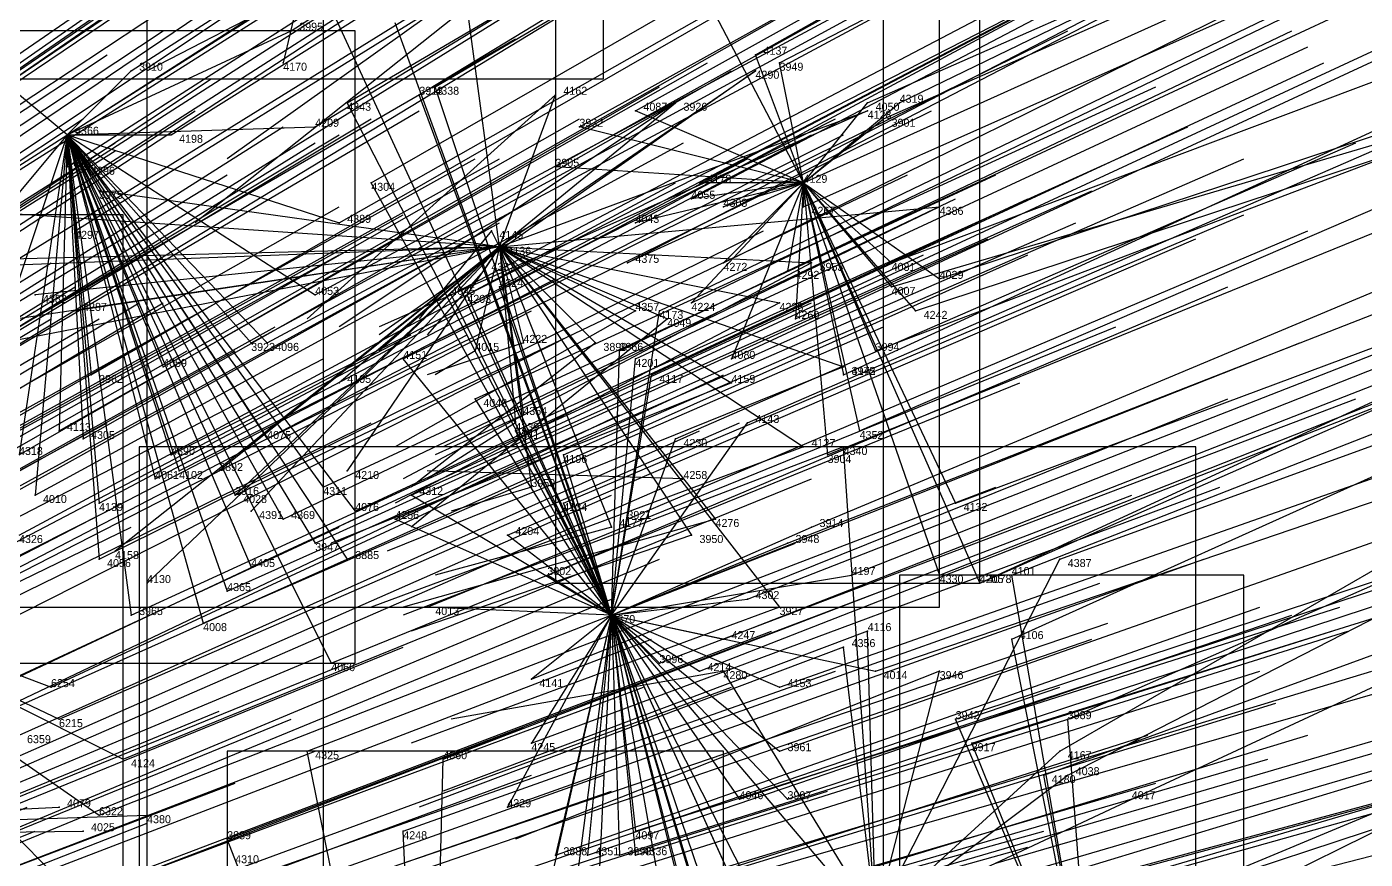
# Model space of a CAD drawing. Extents: x -0.5 to 0.59, y -0.5 to 0.59.
# Drawn here: x 0.335 to 0.5022, y 0.1315 to 0.2355 of the extents above; entities that cross this region are included whole.
import ezdxf

# ---------------------------------------------------------------- set-up
doc = ezdxf.new("R2010")
doc.units = 0
for name, color, linetype in [('Clients', 3, 'CONTINUOUS'), ('Facilities', 3, 'CONTINUOUS'), ('Facilities_lines', 3, 'CONTINUOUS'), ('Min_max_boxes', 1, 'CONTINUOUS'), ('Normals', 1, 'CONTINUOUS'), ('Source_points', 5, 'CONTINUOUS'), ('Text', 3, 'CONTINUOUS')]:
    doc.layers.add(name, color=color, linetype=linetype)

msp = doc.modelspace()

# ---------------------------------------------------------------- linework, layer by layer
at = {"layer": 'Clients', "color": 5}
for p in [(0.368, 0.235, -1.092), (0.367, 0.231, -1.25), (0.426, 0.232, -1.213), (0.429, 0.231, -1.217), (0.348, 0.23, -1.043), (0.426, 0.23, -1.25), (0.386, 0.228, -1.12), (0.375, 0.226, -1.094), (0.384, 0.227, -1.115), (0.401, 0.227, -1.25), (0.416, 0.226, -1.25), (0.44, 0.226, -1.236), (0.444, 0.226, -1.245), (0.411, 0.225, -1.172), (0.44, 0.225, -1.25), (0.371, 0.223, -1.082), (0.404, 0.223, -1.153), (0.442, 0.224, -1.238), (0.353, 0.222, -1.042), (0.34, 0.218, -1.01), (0.401, 0.218, -1.141), (0.343, 0.217, -1.014), (0.378, 0.216, -1.088), (0.419, 0.216, -1.179), (0.344, 0.215, -1.25), (0.418, 0.214, -1.173), (0.422, 0.213, -1.182), (0.432, 0.213, -1.204), (0.449, 0.213, -1.25), (0.374, 0.211, -1.074), (0.411, 0.211, -1.155), (0.341, 0.21, -1.001), (0.393, 0.21, -1.25), (0.41, 0.206, -1.148), (0.422, 0.206, -1.173), (0.433, 0.206, -1.25), (0.443, 0.206, -1.22), (0.392, 0.205, -1.25), (0.43, 0.205, -1.191), (0.449, 0.204, -1.232), (0.394, 0.203, -1.108), (0.443, 0.203, -1.218), (0.336, 0.202, -1.25), (0.371, 0.202, -1.056), (0.388, 0.202, -1.093), (0.39, 0.202, -1.097), (0.418, 0.201, -1.159), (0.429, 0.201, -1.25), (0.341, 0.2, -1.25), (0.411, 0.2, -1.25), (0.414, 0.2, -1.148), (0.415, 0.199, -1.25), (0.431, 0.199, -1.187), (0.446, 0.2, -1.222), (0.363, 0.196, -1.03), (0.365, 0.196, -1.037), (0.397, 0.196, -1.25), (0.406, 0.196, -1.25), (0.382, 0.194, -1.071), (0.391, 0.195, -1.25), (0.409, 0.195, -1.133), (0.411, 0.194, -1.135), (0.423, 0.194, -1.164), (0.441, 0.195, -1.204), (0.352, 0.193, -1.003), (0.437, 0.193, -1.25), (0.343, 0.192, -0.983), (0.374, 0.191, -1.25), (0.413, 0.192, -1.139), (0.423, 0.191, -1.25), (0.437, 0.192, -1.194), (0.391, 0.189, -1.087), (0.396, 0.186, -1.25), (0.397, 0.187, -1.25), (0.425, 0.186, -1.16), (0.339, 0.185, -0.966), (0.342, 0.184, -0.972), (0.365, 0.184, -1.022), (0.396, 0.185, -1.091), (0.416, 0.184, -1.137), (0.439, 0.185, -1.19), (0.432, 0.183, -1.25), (0.437, 0.183, -1.25), (0.353, 0.182, -0.993), (0.402, 0.182, -1.103), (0.435, 0.182, -1.179), (0.351, 0.179, -0.984), (0.354, 0.18, -0.993), (0.359, 0.18, -1.25), (0.375, 0.18, -1.25), (0.417, 0.179, -1.25), (0.372, 0.178, -1.031), (0.398, 0.178, -1.25), (0.336, 0.177, -0.949), (0.344, 0.176, -0.965), (0.361, 0.177, -1.25), (0.361, 0.177, -1.006), (0.383, 0.177, -1.055), (0.402, 0.176, -1.096), (0.451, 0.176, -1.211), (0.363, 0.175, -1.25), (0.367, 0.174, -1.016), (0.376, 0.175, -1.036), (0.381, 0.174, -1.046), (0.41, 0.174, -1.113), (0.421, 0.174, -1.25), (0.408, 0.173, -1.25), (0.433, 0.173, -1.167), (0.371, 0.171, -1.021), (0.395, 0.172, -1.078), (0.418, 0.172, -1.25), (0.43, 0.171, -1.157), (0.344, 0.169, -0.958), (0.346, 0.17, -1.25), (0.375, 0.169, -1.028), (0.464, 0.169, -1.235), (0.363, 0.168, -0.999), (0.35, 0.166, -1.25), (0.4, 0.167, -1.083), (0.438, 0.167, -1.171), (0.449, 0.167, -1.196), (0.454, 0.166, -1.21), (0.454, 0.166, -1.208), (0.458, 0.167, -1.218), (0.36, 0.165, -0.99), (0.425, 0.164, -1.139), (0.385, 0.163, -1.045), (0.429, 0.163, -1.25), (0.348, 0.162, -0.961), (0.357, 0.161, -0.978), (0.422, 0.159, -1.128), (0.44, 0.16, -1.25), (0.458, 0.159, -1.213), (0.437, 0.158, -1.25), (0.373, 0.156, -1.011), (0.414, 0.156, -1.106), (0.398, 0.154, -1.067), (0.419, 0.155, -1.118), (0.422, 0.155, -1.25), (0.441, 0.155, -1.168), (0.449, 0.155, -1.25), (0.338, 0.153, -0.927), (0.429, 0.153, -1.14), (0.339, 0.149, -0.924), (0.451, 0.149, -1.187), (0.465, 0.149, -1.221), (0.398, 0.146, -1.059), (0.453, 0.146, -1.189), (0.347, 0.144, -0.94), (0.37, 0.145, -0.993), (0.387, 0.144, -1.032), (0.429, 0.145, -1.133), (0.464, 0.145, -1.25), (0.462, 0.142, -1.208), (0.465, 0.142, -1.25), (0.424, 0.139, -1.116), (0.43, 0.139, -1.13), (0.473, 0.139, -1.232), (0.339, 0.138, -1.25), (0.395, 0.138, -1.045), (0.344, 0.137, -0.926), (0.35, 0.137, -1.25), (0.342, 0.135, -1.25), (0.36, 0.134, -0.96), (0.382, 0.135, -1.012), (0.411, 0.135, -1.08), (0.401, 0.132, -1.056), (0.405, 0.132, -1.066), (0.409, 0.132, -1.075), (0.411, 0.132, -1.081)]:
    msp.add_point(p, dxfattribs=at)
at = {"layer": 'Facilities', "color": 3}
for p in [(0.34, 0.222, -1.016), (0.432, 0.216, -1.208), (0.394, 0.208, -1.25), (0.408, 0.162, -1.097)]:
    msp.add_point(p, dxfattribs=at)
at = {"layer": 'Facilities_lines', "color": 3}
for p, q in [((0.375, 0.265, -1.25), (0.367, 0.231, -1.25)), ((0.408, 0.162, -1.097), (0.372, 0.24, -1.106)), ((0.394, 0.208, -1.25), (0.39, 0.238, -1.25)), ((0.408, 0.162, -1.097), (0.381, 0.236, -1.121)), ((0.432, 0.216, -1.208), (0.421, 0.237, -1.208)), ((0.34, 0.222, -1.016), (0.368, 0.235, -1.092)), ((0.34, 0.222, -1.016), (0.328, 0.232, -1.003)), ((0.432, 0.216, -1.208), (0.426, 0.232, -1.213)), ((0.432, 0.216, -1.208), (0.429, 0.231, -1.217)), ((0.34, 0.222, -1.016), (0.348, 0.23, -1.043)), ((0.394, 0.208, -1.25), (0.426, 0.23, -1.25)), ((0.408, 0.162, -1.097), (0.386, 0.228, -1.12)), ((0.408, 0.162, -1.097), (0.375, 0.226, -1.094)), ((0.408, 0.162, -1.097), (0.384, 0.227, -1.115)), ((0.394, 0.208, -1.25), (0.401, 0.227, -1.25)), ((0.394, 0.208, -1.25), (0.416, 0.226, -1.25)), ((0.432, 0.216, -1.208), (0.44, 0.226, -1.236)), ((0.432, 0.216, -1.208), (0.444, 0.226, -1.245)), ((0.394, 0.208, -1.25), (0.44, 0.225, -1.25)), ((0.432, 0.216, -1.208), (0.411, 0.225, -1.172)), ((0.34, 0.222, -1.016), (0.371, 0.223, -1.082)), ((0.432, 0.216, -1.208), (0.404, 0.223, -1.153)), ((0.432, 0.216, -1.208), (0.442, 0.224, -1.238)), ((0.34, 0.222, -1.016), (0.325, 0.204, -0.959)), ((0.34, 0.222, -1.016), (0.332, 0.198, -0.966)), ((0.34, 0.222, -1.016), (0.334, 0.182, -0.95)), ((0.34, 0.222, -1.016), (0.336, 0.177, -0.949)), ((0.34, 0.222, -1.016), (0.339, 0.185, -0.966)), ((0.34, 0.222, -1.016), (0.343, 0.192, -0.983)), ((0.34, 0.222, -1.016), (0.348, 0.162, -0.961)), ((0.34, 0.222, -1.016), (0.363, 0.196, -1.03)), ((0.34, 0.222, -1.016), (0.371, 0.202, -1.056)), ((0.34, 0.222, -1.016), (0.344, 0.169, -0.958)), ((0.34, 0.222, -1.016), (0.352, 0.193, -1.003)), ((0.34, 0.222, -1.016), (0.351, 0.179, -0.984)), ((0.34, 0.222, -1.016), (0.361, 0.177, -1.006)), ((0.34, 0.222, -1.016), (0.34, 0.218, -1.01)), ((0.34, 0.222, -1.016), (0.365, 0.184, -1.022)), ((0.34, 0.222, -1.016), (0.365, 0.196, -1.037)), ((0.34, 0.222, -1.016), (0.354, 0.18, -0.993)), ((0.34, 0.222, -1.016), (0.344, 0.176, -0.965)), ((0.34, 0.222, -1.016), (0.353, 0.222, -1.042)), ((0.34, 0.222, -1.016), (0.343, 0.217, -1.014)), ((0.34, 0.222, -1.016), (0.342, 0.184, -0.972)), ((0.34, 0.222, -1.016), (0.36, 0.165, -0.99)), ((0.34, 0.222, -1.016), (0.341, 0.21, -1.001)), ((0.34, 0.222, -1.016), (0.375, 0.169, -1.028)), ((0.34, 0.222, -1.016), (0.371, 0.171, -1.021)), ((0.34, 0.222, -1.016), (0.357, 0.161, -0.978)), ((0.34, 0.222, -1.016), (0.376, 0.175, -1.036)), ((0.34, 0.222, -1.016), (0.373, 0.156, -1.011)), ((0.34, 0.222, -1.016), (0.372, 0.178, -1.031)), ((0.34, 0.222, -1.016), (0.367, 0.174, -1.016)), ((0.34, 0.222, -1.016), (0.374, 0.211, -1.074)), ((0.34, 0.222, -1.016), (0.353, 0.182, -0.993)), ((0.34, 0.222, -1.016), (0.363, 0.168, -0.999)), ((0.432, 0.216, -1.208), (0.401, 0.218, -1.141)), ((0.408, 0.162, -1.097), (0.378, 0.216, -1.088)), ((0.432, 0.216, -1.208), (0.41, 0.206, -1.148)), ((0.432, 0.216, -1.208), (0.411, 0.211, -1.155)), ((0.432, 0.216, -1.208), (0.418, 0.214, -1.173)), ((0.432, 0.216, -1.208), (0.418, 0.201, -1.159)), ((0.432, 0.216, -1.208), (0.419, 0.216, -1.179)), ((0.432, 0.216, -1.208), (0.422, 0.206, -1.173)), ((0.432, 0.216, -1.208), (0.422, 0.213, -1.182)), ((0.432, 0.216, -1.208), (0.423, 0.194, -1.164)), ((0.432, 0.216, -1.208), (0.43, 0.205, -1.191)), ((0.432, 0.216, -1.208), (0.431, 0.199, -1.187)), ((0.432, 0.216, -1.208), (0.454, 0.166, -1.21)), ((0.432, 0.216, -1.208), (0.435, 0.182, -1.179)), ((0.432, 0.216, -1.208), (0.437, 0.192, -1.194)), ((0.432, 0.216, -1.208), (0.441, 0.195, -1.204)), ((0.432, 0.216, -1.208), (0.443, 0.203, -1.218)), ((0.432, 0.216, -1.208), (0.449, 0.204, -1.232)), ((0.432, 0.216, -1.208), (0.443, 0.206, -1.22)), ((0.432, 0.216, -1.208), (0.451, 0.176, -1.211)), ((0.432, 0.216, -1.208), (0.454, 0.166, -1.208)), ((0.432, 0.216, -1.208), (0.446, 0.2, -1.222)), ((0.432, 0.216, -1.208), (0.432, 0.213, -1.204)), ((0.432, 0.216, -1.208), (0.449, 0.167, -1.196)), ((0.432, 0.216, -1.208), (0.439, 0.185, -1.19)), ((0.394, 0.208, -1.25), (0.344, 0.215, -1.25)), ((0.394, 0.208, -1.25), (0.32, 0.213, -1.25)), ((0.394, 0.208, -1.25), (0.449, 0.213, -1.25)), ((0.394, 0.208, -1.25), (0.393, 0.21, -1.25)), ((0.394, 0.208, -1.25), (0.314, 0.206, -1.25)), ((0.394, 0.208, -1.25), (0.315, 0.205, -1.25)), ((0.394, 0.208, -1.25), (0.327, 0.198, -1.25)), ((0.394, 0.208, -1.25), (0.332, 0.196, -1.25)), ((0.394, 0.208, -1.25), (0.336, 0.202, -1.25)), ((0.394, 0.208, -1.25), (0.341, 0.2, -1.25)), ((0.394, 0.208, -1.25), (0.346, 0.17, -1.25)), ((0.394, 0.208, -1.25), (0.35, 0.166, -1.25)), ((0.394, 0.208, -1.25), (0.359, 0.18, -1.25)), ((0.394, 0.208, -1.25), (0.361, 0.177, -1.25)), ((0.394, 0.208, -1.25), (0.363, 0.175, -1.25)), ((0.394, 0.208, -1.25), (0.374, 0.191, -1.25)), ((0.394, 0.208, -1.25), (0.375, 0.18, -1.25)), ((0.394, 0.208, -1.25), (0.391, 0.195, -1.25)), ((0.394, 0.208, -1.25), (0.392, 0.205, -1.25)), ((0.394, 0.208, -1.25), (0.429, 0.163, -1.25)), ((0.394, 0.208, -1.25), (0.406, 0.196, -1.25)), ((0.394, 0.208, -1.25), (0.418, 0.172, -1.25)), ((0.394, 0.208, -1.25), (0.433, 0.206, -1.25)), ((0.394, 0.208, -1.25), (0.398, 0.178, -1.25)), ((0.394, 0.208, -1.25), (0.432, 0.183, -1.25)), ((0.394, 0.208, -1.25), (0.415, 0.199, -1.25)), ((0.394, 0.208, -1.25), (0.423, 0.191, -1.25)), ((0.394, 0.208, -1.25), (0.437, 0.193, -1.25)), ((0.394, 0.208, -1.25), (0.408, 0.173, -1.25)), ((0.394, 0.208, -1.25), (0.397, 0.196, -1.25)), ((0.394, 0.208, -1.25), (0.429, 0.201, -1.25)), ((0.394, 0.208, -1.25), (0.396, 0.186, -1.25)), ((0.394, 0.208, -1.25), (0.417, 0.179, -1.25)), ((0.394, 0.208, -1.25), (0.421, 0.174, -1.25)), ((0.394, 0.208, -1.25), (0.397, 0.187, -1.25)), ((0.394, 0.208, -1.25), (0.411, 0.2, -1.25)), ((0.408, 0.162, -1.097), (0.394, 0.203, -1.108)), ((0.408, 0.162, -1.097), (0.388, 0.202, -1.093)), ((0.408, 0.162, -1.097), (0.39, 0.202, -1.097)), ((0.408, 0.162, -1.097), (0.414, 0.2, -1.148)), ((0.408, 0.162, -1.097), (0.382, 0.194, -1.071)), ((0.408, 0.162, -1.097), (0.409, 0.195, -1.133)), ((0.408, 0.162, -1.097), (0.411, 0.194, -1.135)), ((0.408, 0.162, -1.097), (0.413, 0.192, -1.139)), ((0.408, 0.162, -1.097), (0.391, 0.189, -1.087)), ((0.408, 0.162, -1.097), (0.425, 0.186, -1.16)), ((0.408, 0.162, -1.097), (0.396, 0.185, -1.091)), ((0.408, 0.162, -1.097), (0.416, 0.184, -1.137)), ((0.441, 0.124, -1.25), (0.437, 0.183, -1.25)), ((0.408, 0.162, -1.097), (0.402, 0.182, -1.103)), ((0.408, 0.162, -1.097), (0.383, 0.177, -1.055)), ((0.408, 0.162, -1.097), (0.402, 0.176, -1.096)), ((0.408, 0.162, -1.097), (0.381, 0.174, -1.046)), ((0.408, 0.162, -1.097), (0.41, 0.174, -1.113)), ((0.408, 0.162, -1.097), (0.433, 0.173, -1.167)), ((0.408, 0.162, -1.097), (0.395, 0.172, -1.078)), ((0.408, 0.162, -1.097), (0.43, 0.171, -1.157)), ((0.441, 0.124, -1.25), (0.464, 0.169, -1.235)), ((0.301, 0.167, -0.86), (0.347, 0.144, -0.94)), ((0.301, 0.167, -0.86), (0.344, 0.137, -0.926)), ((0.301, 0.167, -0.86), (0.341, 0.127, -0.909)), ((0.301, 0.167, -0.86), (0.338, 0.153, -0.927)), ((0.301, 0.167, -0.86), (0.339, 0.149, -0.924)), ((0.408, 0.162, -1.097), (0.4, 0.167, -1.083)), ((0.408, 0.162, -1.097), (0.438, 0.167, -1.171)), ((0.468, 0.109, -1.201), (0.458, 0.167, -1.218)), ((0.408, 0.162, -1.097), (0.425, 0.164, -1.139)), ((0.408, 0.162, -1.097), (0.385, 0.163, -1.045)), ((0.408, 0.162, -1.097), (0.395, 0.138, -1.045)), ((0.408, 0.162, -1.097), (0.398, 0.154, -1.067)), ((0.408, 0.162, -1.097), (0.398, 0.146, -1.059)), ((0.408, 0.162, -1.097), (0.4, 0.127, -1.049)), ((0.408, 0.162, -1.097), (0.401, 0.132, -1.056)), ((0.408, 0.162, -1.097), (0.403, 0.124, -1.053)), ((0.408, 0.162, -1.097), (0.405, 0.132, -1.066)), ((0.408, 0.162, -1.097), (0.406, 0.12, -1.058)), ((0.408, 0.162, -1.097), (0.419, 0.118, -1.089)), ((0.408, 0.162, -1.097), (0.414, 0.156, -1.106)), ((0.408, 0.162, -1.097), (0.409, 0.132, -1.075)), ((0.408, 0.162, -1.097), (0.414, 0.128, -1.083)), ((0.408, 0.162, -1.097), (0.411, 0.135, -1.08)), ((0.408, 0.162, -1.097), (0.429, 0.153, -1.14)), ((0.408, 0.162, -1.097), (0.427, 0.099, -1.096)), ((0.408, 0.162, -1.097), (0.431, 0.087, -1.1)), ((0.408, 0.162, -1.097), (0.431, 0.117, -1.116)), ((0.408, 0.162, -1.097), (0.43, 0.139, -1.13)), ((0.408, 0.162, -1.097), (0.424, 0.139, -1.116)), ((0.408, 0.162, -1.097), (0.442, 0.122, -1.145)), ((0.408, 0.162, -1.097), (0.425, 0.112, -1.099)), ((0.408, 0.162, -1.097), (0.441, 0.155, -1.168)), ((0.408, 0.162, -1.097), (0.429, 0.145, -1.133)), ((0.408, 0.162, -1.097), (0.423, 0.129, -1.106)), ((0.408, 0.162, -1.097), (0.426, 0.092, -1.09)), ((0.408, 0.162, -1.097), (0.422, 0.159, -1.128)), ((0.408, 0.162, -1.097), (0.428, 0.118, -1.109)), ((0.408, 0.162, -1.097), (0.411, 0.132, -1.081)), ((0.408, 0.162, -1.097), (0.419, 0.155, -1.118)), ((0.441, 0.124, -1.25), (0.44, 0.16, -1.25)), ((0.468, 0.109, -1.201), (0.458, 0.159, -1.213)), ((0.441, 0.124, -1.25), (0.437, 0.158, -1.25)), ((0.441, 0.124, -1.25), (0.422, 0.155, -1.25)), ((0.441, 0.124, -1.25), (0.449, 0.155, -1.25)), ((0.468, 0.109, -1.201), (0.451, 0.149, -1.187)), ((0.468, 0.109, -1.201), (0.465, 0.149, -1.221)), ((0.468, 0.109, -1.201), (0.453, 0.146, -1.189)), ((0.385, 0.07, -0.978), (0.37, 0.145, -0.993)), ((0.385, 0.07, -0.978), (0.387, 0.144, -1.032)), ((0.441, 0.124, -1.25), (0.464, 0.145, -1.25)), ((0.441, 0.124, -1.25), (0.465, 0.142, -1.25)), ((0.468, 0.109, -1.201), (0.462, 0.142, -1.208)), ((0.441, 0.124, -1.25), (0.473, 0.139, -1.232)), ((0.258, 0.134, -1.25), (0.339, 0.138, -1.25)), ((0.258, 0.134, -1.25), (0.35, 0.137, -1.25)), ((0.258, 0.134, -1.25), (0.342, 0.135, -1.25)), ((0.385, 0.07, -0.978), (0.36, 0.134, -0.96)), ((0.385, 0.07, -0.978), (0.382, 0.135, -1.012))]:
    msp.add_line(p, q, dxfattribs=at)
at = {"layer": 'Min_max_boxes', "color": 1}
for p, q in [((0.407, 0.229, -1.25), (0.407, 0.289, -1.25)), ((0.407, 0.229, -1.25), (0.407, 0.289, -1.25)), ((0.35, 0.006, -1.25), (0.35, 0.243, -1.25)), ((0.35, 0.006, -1.25), (0.35, 0.243, -1.25)), ((0.372, 0.24, -1.171), (0.372, 0.087, -1.171)), ((0.372, 0.24, -1.045), (0.372, 0.087, -1.045)), ((0.442, 0.087, -1.171), (0.442, 0.24, -1.171)), ((0.442, 0.087, -1.045), (0.442, 0.24, -1.045)), ((0.449, 0.163, -1.25), (0.449, 0.238, -1.25)), ((0.449, 0.163, -1.25), (0.449, 0.238, -1.25)), ((0.401, 0.237, -1.245), (0.401, 0.166, -1.245)), ((0.401, 0.237, -1.141), (0.401, 0.166, -1.141)), ((0.454, 0.166, -1.245), (0.454, 0.237, -1.245)), ((0.454, 0.166, -1.141), (0.454, 0.237, -1.141)), ((0.376, 0.235, -1.092), (0.325, 0.235, -1.092)), ((0.376, 0.235, -0.949), (0.325, 0.235, -0.949)), ((0.376, 0.156, -1.092), (0.376, 0.235, -1.092)), ((0.376, 0.156, -0.949), (0.376, 0.235, -0.949)), ((0.376, 0.235, -1.092), (0.376, 0.235, -0.949)), ((0.251, 0.229, -1.25), (0.407, 0.229, -1.25)), ((0.251, 0.229, -1.25), (0.407, 0.229, -1.25)), ((0.407, 0.229, -1.25), (0.407, 0.229, -1.25)), ((0.347, 0.212, -0.94), (0.265, 0.212, -0.94)), ((0.347, 0.212, -0.786), (0.265, 0.212, -0.786)), ((0.347, 0.088, -0.94), (0.347, 0.212, -0.94)), ((0.347, 0.088, -0.786), (0.347, 0.212, -0.786)), ((0.347, 0.212, -0.94), (0.347, 0.212, -0.786)), ((0.481, 0.183, -1.25), (0.349, 0.183, -1.25)), ((0.349, 0.183, -1.25), (0.349, 0.071, -1.25)), ((0.481, 0.183, -1.232), (0.349, 0.183, -1.232)), ((0.349, 0.183, -1.232), (0.349, 0.071, -1.232)), ((0.349, 0.183, -1.25), (0.349, 0.183, -1.232)), ((0.481, 0.071, -1.25), (0.481, 0.183, -1.25)), ((0.481, 0.071, -1.232), (0.481, 0.183, -1.232)), ((0.481, 0.183, -1.25), (0.481, 0.183, -1.232)), ((0.401, 0.166, -1.245), (0.454, 0.166, -1.245)), ((0.401, 0.166, -1.141), (0.454, 0.166, -1.141)), ((0.401, 0.166, -1.245), (0.401, 0.166, -1.141)), ((0.487, 0.167, -1.244), (0.444, 0.167, -1.244)), ((0.444, 0.167, -1.244), (0.444, 0.046, -1.244)), ((0.487, 0.167, -1.15), (0.444, 0.167, -1.15)), ((0.444, 0.167, -1.15), (0.444, 0.046, -1.15)), ((0.444, 0.167, -1.244), (0.444, 0.167, -1.15)), ((0.454, 0.166, -1.245), (0.454, 0.166, -1.141)), ((0.487, 0.046, -1.244), (0.487, 0.167, -1.244)), ((0.487, 0.046, -1.15), (0.487, 0.167, -1.15)), ((0.487, 0.167, -1.244), (0.487, 0.167, -1.15)), ((0.314, 0.163, -1.25), (0.449, 0.163, -1.25)), ((0.314, 0.163, -1.25), (0.449, 0.163, -1.25)), ((0.449, 0.163, -1.25), (0.449, 0.163, -1.25)), ((0.325, 0.156, -1.092), (0.376, 0.156, -1.092)), ((0.325, 0.156, -0.949), (0.376, 0.156, -0.949)), ((0.376, 0.156, -1.092), (0.376, 0.156, -0.949)), ((0.422, 0.145, -1.07), (0.36, 0.145, -1.07)), ((0.36, 0.145, -1.07), (0.36, -0.011, -1.07)), ((0.422, 0.145, -0.932), (0.36, 0.145, -0.932)), ((0.36, 0.145, -0.932), (0.36, -0.011, -0.932)), ((0.36, 0.145, -1.07), (0.36, 0.145, -0.932)), ((0.422, -0.011, -1.07), (0.422, 0.145, -1.07)), ((0.422, -0.011, -0.932), (0.422, 0.145, -0.932)), ((0.422, 0.145, -1.07), (0.422, 0.145, -0.932))]:
    msp.add_line(p, q, dxfattribs=at)
at = {"layer": 'Normals', "color": 1}
for p, q in [((0.368, 0.235, -1.092), (0.446, 0.285, -1.054)), ((0.426, 0.232, -1.213), (0.513, 0.281, -1.208)), ((0.348, 0.23, -1.043), (0.426, 0.28, -1.005)), ((0.429, 0.231, -1.217), (0.518, 0.277, -1.214)), ((0.384, 0.227, -1.115), (0.463, 0.275, -1.077)), ((0.386, 0.228, -1.12), (0.466, 0.275, -1.083)), ((0.375, 0.226, -1.094), (0.455, 0.273, -1.057)), ((0.34, 0.222, -1.016), (0.419, 0.272, -0.98)), ((0.353, 0.222, -1.042), (0.431, 0.271, -1.005)), ((0.371, 0.223, -1.082), (0.45, 0.271, -1.044)), ((0.411, 0.225, -1.172), (0.492, 0.27, -1.135)), ((0.313, 0.215, -0.95), (0.39, 0.268, -0.913)), ((0.34, 0.218, -1.01), (0.418, 0.268, -0.973)), ((0.404, 0.223, -1.153), (0.485, 0.268, -1.116)), ((0.312, 0.215, -0.946), (0.388, 0.267, -0.91)), ((0.343, 0.217, -1.014), (0.421, 0.267, -0.977)), ((0.304, 0.21, -0.924), (0.38, 0.263, -0.887)), ((0.401, 0.218, -1.141), (0.482, 0.263, -1.104)), ((0.44, 0.226, -1.236), (0.524, 0.263, -1.275)), ((0.378, 0.216, -1.088), (0.458, 0.262, -1.05)), ((0.444, 0.226, -1.245), (0.514, 0.26, -1.307)), ((0.315, 0.207, -0.943), (0.393, 0.259, -0.906)), ((0.341, 0.21, -1.001), (0.42, 0.259, -0.964)), ((0.419, 0.216, -1.179), (0.501, 0.259, -1.142)), ((0.374, 0.211, -1.074), (0.455, 0.257, -1.037)), ((0.418, 0.214, -1.173), (0.5, 0.257, -1.136)), ((0.422, 0.213, -1.182), (0.505, 0.256, -1.145)), ((0.432, 0.216, -1.208), (0.523, 0.257, -1.199)), ((0.442, 0.224, -1.238), (0.517, 0.257, -1.295)), ((0.325, 0.204, -0.959), (0.403, 0.255, -0.922)), ((0.411, 0.211, -1.155), (0.493, 0.255, -1.118)), ((0.29, 0.2, -0.88), (0.367, 0.253, -0.844)), ((0.432, 0.213, -1.204), (0.522, 0.253, -1.188)), ((0.289, 0.199, -0.877), (0.366, 0.251, -0.841)), ((0.283, 0.197, -0.862), (0.36, 0.25, -0.826)), ((0.314, 0.2, -0.93), (0.392, 0.25, -0.893)), ((0.402, 0.249, -1.25), (0.36, 0.219, -1.165)), ((0.41, 0.206, -1.148), (0.493, 0.249, -1.111)), ((0.301, 0.197, -0.899), (0.379, 0.247, -0.862)), ((0.332, 0.198, -0.966), (0.411, 0.247, -0.929)), ((0.381, 0.246, -1.25), (0.35, 0.23, -1.156)), ((0.371, 0.202, -1.056), (0.453, 0.246, -1.019)), ((0.394, 0.203, -1.108), (0.476, 0.246, -1.071)), ((0.422, 0.206, -1.173), (0.505, 0.247, -1.136)), ((0.281, 0.193, -0.852), (0.358, 0.245, -0.814)), ((0.317, 0.196, -0.932), (0.396, 0.245, -0.895)), ((0.388, 0.202, -1.093), (0.47, 0.245, -1.055)), ((0.43, 0.205, -1.191), (0.516, 0.245, -1.159)), ((0.39, 0.202, -1.097), (0.472, 0.244, -1.06)), ((0.292, 0.191, -0.872), (0.371, 0.241, -0.836)), ((0.418, 0.201, -1.159), (0.501, 0.241, -1.121)), ((0.443, 0.206, -1.22), (0.536, 0.241, -1.23)), ((0.363, 0.196, -1.03), (0.444, 0.24, -0.993)), ((0.365, 0.196, -1.037), (0.447, 0.24, -1)), ((0.414, 0.2, -1.148), (0.497, 0.24, -1.111)), ((0.277, 0.188, -0.837), (0.354, 0.239, -0.8)), ((0.281, 0.186, -0.842), (0.358, 0.238, -0.805)), ((0.326, 0.191, -0.945), (0.405, 0.239, -0.907)), ((0.343, 0.192, -0.983), (0.423, 0.238, -0.945)), ((0.352, 0.193, -1.003), (0.433, 0.239, -0.967)), ((0.39, 0.238, -1.25), (0.356, 0.211, -1.16)), ((0.431, 0.199, -1.187), (0.515, 0.238, -1.15)), ((0.275, 0.184, -0.826), (0.352, 0.235, -0.788)), ((0.382, 0.194, -1.071), (0.465, 0.235, -1.033)), ((0.409, 0.195, -1.133), (0.493, 0.235, -1.095)), ((0.315, 0.187, -0.917), (0.396, 0.234, -0.879)), ((0.411, 0.194, -1.135), (0.495, 0.233, -1.098)), ((0.423, 0.194, -1.164), (0.507, 0.233, -1.126)), ((0.437, 0.192, -1.194), (0.526, 0.233, -1.172)), ((0.449, 0.204, -1.232), (0.537, 0.233, -1.269)), ((0.268, 0.181, -0.808), (0.345, 0.232, -0.77)), ((0.339, 0.185, -0.966), (0.42, 0.231, -0.929)), ((0.367, 0.231, -1.25), (0.367, 0.231, -1.15)), ((0.413, 0.192, -1.139), (0.497, 0.231, -1.102)), ((0.443, 0.203, -1.218), (0.538, 0.231, -1.229)), ((0.446, 0.2, -1.222), (0.54, 0.231, -1.237)), ((0.342, 0.184, -0.972), (0.423, 0.23, -0.935)), ((0.426, 0.23, -1.25), (0.379, 0.197, -1.168)), ((0.441, 0.195, -1.204), (0.533, 0.23, -1.19)), ((0.281, 0.178, -0.831), (0.358, 0.229, -0.793)), ((0.334, 0.182, -0.95), (0.414, 0.228, -0.913)), ((0.391, 0.189, -1.087), (0.476, 0.228, -1.049)), ((0.401, 0.227, -1.25), (0.37, 0.199, -1.159)), ((0.416, 0.226, -1.25), (0.374, 0.198, -1.164)), ((0.279, 0.175, -0.822), (0.356, 0.225, -0.784)), ((0.304, 0.178, -0.88), (0.384, 0.225, -0.844)), ((0.365, 0.184, -1.022), (0.448, 0.225, -0.985)), ((0.44, 0.225, -1.25), (0.379, 0.198, -1.176)), ((0.265, 0.173, -0.79), (0.342, 0.224, -0.753)), ((0.288, 0.173, -0.841), (0.367, 0.223, -0.804)), ((0.298, 0.176, -0.866), (0.378, 0.224, -0.829)), ((0.323, 0.178, -0.923), (0.404, 0.224, -0.886)), ((0.353, 0.182, -0.993), (0.436, 0.224, -0.955)), ((0.396, 0.185, -1.091), (0.48, 0.223, -1.054)), ((0.425, 0.186, -1.16), (0.51, 0.223, -1.123)), ((0.439, 0.185, -1.19), (0.527, 0.223, -1.161)), ((0.267, 0.171, -0.793), (0.346, 0.221, -0.756)), ((0.292, 0.172, -0.848), (0.371, 0.221, -0.811)), ((0.294, 0.174, -0.854), (0.374, 0.222, -0.818)), ((0.336, 0.177, -0.949), (0.417, 0.221, -0.912)), ((0.351, 0.179, -0.984), (0.433, 0.222, -0.947)), ((0.354, 0.18, -0.993), (0.437, 0.222, -0.955)), ((0.416, 0.184, -1.137), (0.501, 0.221, -1.1)), ((0.268, 0.171, -0.793), (0.346, 0.22, -0.756)), ((0.31, 0.174, -0.888), (0.391, 0.219, -0.851)), ((0.313, 0.174, -0.895), (0.394, 0.219, -0.858)), ((0.344, 0.176, -0.965), (0.425, 0.219, -0.927)), ((0.402, 0.182, -1.103), (0.487, 0.219, -1.065)), ((0.281, 0.169, -0.819), (0.36, 0.217, -0.782)), ((0.334, 0.172, -0.939), (0.416, 0.216, -0.902)), ((0.361, 0.177, -1.006), (0.445, 0.217, -0.969)), ((0.372, 0.178, -1.031), (0.456, 0.217, -0.993)), ((0.435, 0.182, -1.179), (0.521, 0.217, -1.142)), ((0.344, 0.215, -1.25), (0.344, 0.215, -1.15)), ((0.383, 0.177, -1.055), (0.468, 0.215, -1.018)), ((0.293, 0.167, -0.844), (0.374, 0.213, -0.806)), ((0.367, 0.174, -1.016), (0.451, 0.214, -0.979)), ((0.376, 0.175, -1.036), (0.46, 0.214, -0.999)), ((0.449, 0.213, -1.25), (0.387, 0.183, -1.177)), ((0.301, 0.167, -0.86), (0.382, 0.212, -0.824)), ((0.312, 0.166, -0.883), (0.394, 0.211, -0.847)), ((0.313, 0.166, -0.885), (0.394, 0.211, -0.849)), ((0.381, 0.174, -1.046), (0.466, 0.211, -1.01)), ((0.402, 0.176, -1.096), (0.487, 0.212, -1.059)), ((0.451, 0.176, -1.211), (0.545, 0.211, -1.215)), ((0.344, 0.169, -0.958), (0.427, 0.21, -0.921)), ((0.371, 0.171, -1.021), (0.455, 0.209, -0.984)), ((0.393, 0.21, -1.25), (0.384, 0.199, -1.151)), ((0.395, 0.172, -1.078), (0.481, 0.209, -1.04)), ((0.41, 0.174, -1.113), (0.495, 0.21, -1.075)), ((0.433, 0.173, -1.167), (0.519, 0.209, -1.13)), ((0.394, 0.208, -1.25), (0.379, 0.195, -1.152)), ((0.454, 0.166, -1.21), (0.545, 0.208, -1.214)), ((0.259, 0.157, -0.758), (0.338, 0.206, -0.72)), ((0.292, 0.162, -0.836), (0.374, 0.207, -0.799)), ((0.363, 0.168, -0.999), (0.447, 0.207, -0.962)), ((0.375, 0.169, -1.028), (0.46, 0.207, -0.991)), ((0.433, 0.206, -1.25), (0.382, 0.179, -1.169)), ((0.454, 0.166, -1.208), (0.545, 0.206, -1.212)), ((0.318, 0.161, -0.891), (0.401, 0.204, -0.854)), ((0.392, 0.205, -1.25), (0.385, 0.197, -1.151)), ((0.43, 0.171, -1.157), (0.517, 0.205, -1.12)), ((0.262, 0.155, -0.761), (0.341, 0.203, -0.723)), ((0.36, 0.165, -0.99), (0.445, 0.203, -0.953)), ((0.4, 0.167, -1.083), (0.485, 0.203, -1.046)), ((0.449, 0.167, -1.196), (0.54, 0.203, -1.18)), ((0.458, 0.167, -1.218), (0.55, 0.203, -1.227)), ((0.269, 0.153, -0.774), (0.349, 0.201, -0.736)), ((0.273, 0.154, -0.783), (0.352, 0.201, -0.745)), ((0.336, 0.202, -1.25), (0.336, 0.202, -1.15)), ((0.348, 0.162, -0.961), (0.433, 0.201, -0.923)), ((0.429, 0.201, -1.25), (0.381, 0.176, -1.166)), ((0.438, 0.167, -1.171), (0.524, 0.201, -1.134)), ((0.464, 0.169, -1.235), (0.555, 0.202, -1.262)), ((0.258, 0.151, -0.748), (0.338, 0.199, -0.71)), ((0.264, 0.152, -0.762), (0.344, 0.199, -0.723)), ((0.275, 0.153, -0.786), (0.355, 0.199, -0.748)), ((0.316, 0.158, -0.882), (0.398, 0.2, -0.845)), ((0.341, 0.2, -1.25), (0.341, 0.2, -1.15)), ((0.411, 0.2, -1.25), (0.381, 0.183, -1.156)), ((0.415, 0.199, -1.25), (0.383, 0.173, -1.159)), ((0.458, 0.159, -1.213), (0.549, 0.2, -1.216)), ((0.285, 0.153, -0.808), (0.366, 0.198, -0.771)), ((0.357, 0.161, -0.978), (0.442, 0.198, -0.941)), ((0.385, 0.163, -1.045), (0.471, 0.198, -1.008)), ((0.425, 0.164, -1.139), (0.512, 0.198, -1.102)), ((0.301, 0.154, -0.845), (0.383, 0.197, -0.808)), ((0.307, 0.154, -0.86), (0.39, 0.197, -0.823)), ((0.32, 0.155, -0.889), (0.403, 0.197, -0.852)), ((0.406, 0.196, -1.25), (0.383, 0.178, -1.154)), ((0.397, 0.196, -1.25), (0.385, 0.192, -1.151)), ((0.408, 0.162, -1.097), (0.494, 0.196, -1.059)), ((0.274, 0.149, -0.78), (0.355, 0.195, -0.743)), ((0.28, 0.15, -0.794), (0.361, 0.195, -0.757)), ((0.289, 0.151, -0.816), (0.372, 0.194, -0.779)), ((0.391, 0.195, -1.25), (0.386, 0.192, -1.15)), ((0.437, 0.193, -1.25), (0.38, 0.17, -1.171)), ((0.422, 0.159, -1.128), (0.509, 0.193, -1.091)), ((0.338, 0.153, -0.927), (0.422, 0.192, -0.89)), ((0.373, 0.156, -1.011), (0.459, 0.191, -0.973)), ((0.423, 0.191, -1.25), (0.373, 0.171, -1.166)), ((0.374, 0.191, -1.25), (0.374, 0.191, -1.15)), ((0.398, 0.154, -1.067), (0.485, 0.189, -1.031)), ((0.414, 0.156, -1.106), (0.501, 0.189, -1.068)), ((0.419, 0.155, -1.118), (0.506, 0.189, -1.081)), ((0.464, 0.145, -1.25), (0.542, 0.19, -1.293)), ((0.465, 0.149, -1.221), (0.556, 0.189, -1.232)), ((0.264, 0.142, -0.749), (0.345, 0.186, -0.711)), ((0.294, 0.145, -0.82), (0.378, 0.186, -0.783)), ((0.325, 0.147, -0.892), (0.409, 0.187, -0.854)), ((0.339, 0.149, -0.924), (0.424, 0.186, -0.888)), ((0.396, 0.186, -1.25), (0.385, 0.179, -1.151)), ((0.397, 0.187, -1.25), (0.386, 0.182, -1.151)), ((0.334, 0.147, -0.913), (0.419, 0.185, -0.876)), ((0.429, 0.153, -1.14), (0.517, 0.184, -1.103)), ((0.441, 0.155, -1.168), (0.529, 0.185, -1.131)), ((0.432, 0.183, -1.25), (0.378, 0.163, -1.168)), ((0.437, 0.183, -1.25), (0.382, 0.162, -1.169)), ((0.465, 0.142, -1.25), (0.545, 0.183, -1.293)), ((0.332, 0.142, -0.902), (0.417, 0.179, -0.864)), ((0.347, 0.144, -0.94), (0.433, 0.179, -0.903)), ((0.359, 0.18, -1.25), (0.359, 0.18, -1.15)), ((0.375, 0.18, -1.25), (0.375, 0.18, -1.15)), ((0.417, 0.179, -1.25), (0.385, 0.18, -1.155)), ((0.473, 0.139, -1.232), (0.561, 0.18, -1.255)), ((0.37, 0.145, -0.993), (0.456, 0.178, -0.955)), ((0.398, 0.178, -1.25), (0.388, 0.175, -1.151)), ((0.398, 0.146, -1.059), (0.484, 0.178, -1.022)), ((0.451, 0.149, -1.187), (0.539, 0.178, -1.15)), ((0.324, 0.14, -0.881), (0.408, 0.177, -0.843)), ((0.361, 0.177, -1.25), (0.361, 0.177, -1.15)), ((0.387, 0.144, -1.032), (0.473, 0.177, -0.994)), ((0.429, 0.145, -1.133), (0.517, 0.176, -1.096)), ((0.462, 0.142, -1.208), (0.555, 0.176, -1.198)), ((0.262, 0.133, -0.735), (0.345, 0.175, -0.697)), ((0.293, 0.135, -0.808), (0.378, 0.175, -0.771)), ((0.363, 0.175, -1.25), (0.363, 0.175, -1.15)), ((0.421, 0.174, -1.25), (0.382, 0.163, -1.158)), ((0.453, 0.146, -1.189), (0.543, 0.174, -1.156)), ((0.266, 0.133, -0.742), (0.348, 0.173, -0.704)), ((0.29, 0.134, -0.798), (0.374, 0.173, -0.762)), ((0.408, 0.173, -1.25), (0.386, 0.167, -1.153)), ((0.344, 0.137, -0.926), (0.431, 0.171, -0.889)), ((0.418, 0.172, -1.25), (0.383, 0.16, -1.157)), ((0.29, 0.131, -0.796), (0.375, 0.169, -0.759)), ((0.328, 0.133, -0.885), (0.414, 0.169, -0.848)), ((0.346, 0.17, -1.25), (0.346, 0.17, -1.15)), ((0.395, 0.138, -1.045), (0.482, 0.169, -1.008)), ((0.424, 0.139, -1.116), (0.512, 0.168, -1.079)), ((0.43, 0.139, -1.13), (0.518, 0.168, -1.093)), ((0.35, 0.166, -1.25), (0.35, 0.166, -1.15)), ((0.36, 0.134, -0.96), (0.447, 0.167, -0.923)), ((0.382, 0.135, -1.012), (0.469, 0.166, -0.974)), ((0.481, 0.128, -1.245), (0.572, 0.166, -1.263)), ((0.323, 0.129, -0.869), (0.408, 0.164, -0.831)), ((0.429, 0.163, -1.25), (0.383, 0.146, -1.162)), ((0.401, 0.132, -1.056), (0.489, 0.163, -1.019)), ((0.411, 0.135, -1.08), (0.499, 0.163, -1.043)), ((0.382, 0.131, -1.01), (0.47, 0.161, -0.972)), ((0.405, 0.132, -1.066), (0.493, 0.162, -1.029)), ((0.327, 0.126, -0.876), (0.413, 0.159, -0.838)), ((0.341, 0.127, -0.909), (0.428, 0.16, -0.873)), ((0.381, 0.129, -1.004), (0.468, 0.159, -0.966)), ((0.44, 0.16, -1.25), (0.387, 0.14, -1.168)), ((0.409, 0.132, -1.075), (0.498, 0.16, -1.038)), ((0.411, 0.132, -1.081), (0.5, 0.16, -1.043)), ((0.475, 0.121, -1.25), (0.554, 0.16, -1.299)), ((0.296, 0.123, -0.8), (0.382, 0.158, -0.763)), ((0.437, 0.158, -1.25), (0.384, 0.138, -1.168)), ((0.286, 0.121, -0.778), (0.372, 0.157, -0.741)), ((0.289, 0.121, -0.783), (0.375, 0.156, -0.746)), ((0.456, 0.131, -1.186), (0.545, 0.157, -1.149)), ((0.459, 0.128, -1.192), (0.551, 0.156, -1.164)), ((0.348, 0.124, -0.924), (0.436, 0.155, -0.888)), ((0.422, 0.155, -1.25), (0.388, 0.149, -1.156)), ((0.449, 0.155, -1.25), (0.396, 0.134, -1.167)), ((0.4, 0.127, -1.049), (0.489, 0.155, -1.012)), ((0.414, 0.128, -1.083), (0.503, 0.155, -1.047)), ((0.423, 0.129, -1.106), (0.513, 0.155, -1.069)), ((0.444, 0.129, -1.156), (0.533, 0.155, -1.118)), ((0.469, 0.124, -1.213), (0.563, 0.155, -1.197)), ((0.326, 0.121, -0.869), (0.412, 0.153, -0.831)), ((0.336, 0.121, -0.894), (0.423, 0.153, -0.856)), ((0.376, 0.123, -0.99), (0.464, 0.153, -0.952)), ((0.462, 0.126, -1.196), (0.554, 0.153, -1.168)), ((0.403, 0.124, -1.053), (0.491, 0.151, -1.015)), ((0.274, 0.115, -0.742), (0.359, 0.15, -0.704)), ((0.282, 0.114, -0.761), (0.368, 0.149, -0.723)), ((0.311, 0.115, -0.828), (0.397, 0.148, -0.791)), ((0.387, 0.119, -1.011), (0.475, 0.147, -0.973)), ((0.406, 0.12, -1.058), (0.495, 0.147, -1.021)), ((0.442, 0.122, -1.145), (0.531, 0.146, -1.108)), ((0.285, 0.112, -0.765), (0.371, 0.145, -0.728)), ((0.401, 0.118, -1.045), (0.49, 0.144, -1.008)), ((0.419, 0.118, -1.089), (0.508, 0.144, -1.052)), ((0.274, 0.108, -0.736), (0.361, 0.141, -0.7)), ((0.311, 0.11, -0.826), (0.398, 0.142, -0.788)), ((0.32, 0.111, -0.846), (0.407, 0.142, -0.809)), ((0.387, 0.115, -1.009), (0.476, 0.141, -0.972)), ((0.428, 0.118, -1.109), (0.517, 0.142, -1.071)), ((0.431, 0.117, -1.116), (0.52, 0.142, -1.078)), ((0.321, 0.11, -0.847), (0.408, 0.14, -0.81)), ((0.346, 0.112, -0.91), (0.435, 0.14, -0.872)), ((0.25, 0.103, -0.676), (0.335, 0.138, -0.638)), ((0.339, 0.138, -1.25), (0.339, 0.138, -1.15)), ((0.263, 0.102, -0.706), (0.35, 0.136, -0.669)), ((0.35, 0.137, -1.25), (0.35, 0.137, -1.15)), ((0.251, 0.101, -0.675), (0.336, 0.135, -0.637)), ((0.292, 0.103, -0.774), (0.379, 0.135, -0.737)), ((0.342, 0.135, -1.25), (0.342, 0.135, -1.15)), ((0.372, 0.11, -0.971), (0.462, 0.135, -0.933)), ((0.425, 0.112, -1.099), (0.515, 0.135, -1.062)), ((0.37, 0.108, -0.965), (0.46, 0.133, -0.927)), ((0.319, 0.103, -0.838), (0.407, 0.132, -0.801))]:
    msp.add_line(p, q, dxfattribs=at)
at = {"layer": 'Source_points', "color": 5}
for p in [(0.368, 0.235, -1.092), (0.367, 0.231, -1.25), (0.426, 0.232, -1.213), (0.429, 0.231, -1.217), (0.348, 0.23, -1.043), (0.426, 0.23, -1.25), (0.386, 0.228, -1.12), (0.375, 0.226, -1.094), (0.384, 0.227, -1.115), (0.401, 0.227, -1.25), (0.416, 0.226, -1.25), (0.44, 0.226, -1.236), (0.444, 0.226, -1.245), (0.411, 0.225, -1.172), (0.44, 0.225, -1.25), (0.371, 0.223, -1.082), (0.404, 0.223, -1.153), (0.442, 0.224, -1.238), (0.34, 0.222, -1.016), (0.353, 0.222, -1.042), (0.34, 0.218, -1.01), (0.401, 0.218, -1.141), (0.343, 0.217, -1.014), (0.378, 0.216, -1.088), (0.419, 0.216, -1.179), (0.432, 0.216, -1.208), (0.344, 0.215, -1.25), (0.418, 0.214, -1.173), (0.422, 0.213, -1.182), (0.432, 0.213, -1.204), (0.449, 0.213, -1.25), (0.374, 0.211, -1.074), (0.411, 0.211, -1.155), (0.341, 0.21, -1.001), (0.393, 0.21, -1.25), (0.394, 0.208, -1.25), (0.41, 0.206, -1.148), (0.422, 0.206, -1.173), (0.433, 0.206, -1.25), (0.443, 0.206, -1.22), (0.392, 0.205, -1.25), (0.43, 0.205, -1.191), (0.449, 0.204, -1.232), (0.394, 0.203, -1.108), (0.443, 0.203, -1.218), (0.336, 0.202, -1.25), (0.371, 0.202, -1.056), (0.388, 0.202, -1.093), (0.39, 0.202, -1.097), (0.418, 0.201, -1.159), (0.429, 0.201, -1.25), (0.341, 0.2, -1.25), (0.411, 0.2, -1.25), (0.414, 0.2, -1.148), (0.415, 0.199, -1.25), (0.431, 0.199, -1.187), (0.446, 0.2, -1.222), (0.363, 0.196, -1.03), (0.365, 0.196, -1.037), (0.397, 0.196, -1.25), (0.406, 0.196, -1.25), (0.382, 0.194, -1.071), (0.391, 0.195, -1.25), (0.409, 0.195, -1.133), (0.411, 0.194, -1.135), (0.423, 0.194, -1.164), (0.441, 0.195, -1.204), (0.352, 0.193, -1.003), (0.437, 0.193, -1.25), (0.343, 0.192, -0.983), (0.374, 0.191, -1.25), (0.413, 0.192, -1.139), (0.423, 0.191, -1.25), (0.437, 0.192, -1.194), (0.391, 0.189, -1.087), (0.396, 0.186, -1.25), (0.397, 0.187, -1.25), (0.425, 0.186, -1.16), (0.339, 0.185, -0.966), (0.342, 0.184, -0.972), (0.365, 0.184, -1.022), (0.396, 0.185, -1.091), (0.416, 0.184, -1.137), (0.439, 0.185, -1.19), (0.432, 0.183, -1.25), (0.437, 0.183, -1.25), (0.353, 0.182, -0.993), (0.402, 0.182, -1.103), (0.435, 0.182, -1.179), (0.351, 0.179, -0.984), (0.354, 0.18, -0.993), (0.359, 0.18, -1.25), (0.375, 0.18, -1.25), (0.417, 0.179, -1.25), (0.372, 0.178, -1.031), (0.398, 0.178, -1.25), (0.336, 0.177, -0.949), (0.344, 0.176, -0.965), (0.361, 0.177, -1.25), (0.361, 0.177, -1.006), (0.383, 0.177, -1.055), (0.402, 0.176, -1.096), (0.451, 0.176, -1.211), (0.363, 0.175, -1.25), (0.367, 0.174, -1.016), (0.376, 0.175, -1.036), (0.381, 0.174, -1.046), (0.41, 0.174, -1.113), (0.421, 0.174, -1.25), (0.408, 0.173, -1.25), (0.433, 0.173, -1.167), (0.371, 0.171, -1.021), (0.395, 0.172, -1.078), (0.418, 0.172, -1.25), (0.43, 0.171, -1.157), (0.344, 0.169, -0.958), (0.346, 0.17, -1.25), (0.375, 0.169, -1.028), (0.464, 0.169, -1.235), (0.363, 0.168, -0.999), (0.35, 0.166, -1.25), (0.4, 0.167, -1.083), (0.438, 0.167, -1.171), (0.449, 0.167, -1.196), (0.454, 0.166, -1.21), (0.454, 0.166, -1.208), (0.458, 0.167, -1.218), (0.36, 0.165, -0.99), (0.425, 0.164, -1.139), (0.385, 0.163, -1.045), (0.429, 0.163, -1.25), (0.348, 0.162, -0.961), (0.357, 0.161, -0.978), (0.408, 0.162, -1.097), (0.422, 0.159, -1.128), (0.44, 0.16, -1.25), (0.458, 0.159, -1.213), (0.437, 0.158, -1.25), (0.373, 0.156, -1.011), (0.414, 0.156, -1.106), (0.398, 0.154, -1.067), (0.419, 0.155, -1.118), (0.422, 0.155, -1.25), (0.441, 0.155, -1.168), (0.449, 0.155, -1.25), (0.338, 0.153, -0.927), (0.429, 0.153, -1.14), (0.339, 0.149, -0.924), (0.451, 0.149, -1.187), (0.465, 0.149, -1.221), (0.398, 0.146, -1.059), (0.453, 0.146, -1.189), (0.347, 0.144, -0.94), (0.37, 0.145, -0.993), (0.387, 0.144, -1.032), (0.429, 0.145, -1.133), (0.464, 0.145, -1.25), (0.462, 0.142, -1.208), (0.465, 0.142, -1.25), (0.424, 0.139, -1.116), (0.43, 0.139, -1.13), (0.473, 0.139, -1.232), (0.339, 0.138, -1.25), (0.395, 0.138, -1.045), (0.344, 0.137, -0.926), (0.35, 0.137, -1.25), (0.342, 0.135, -1.25), (0.36, 0.134, -0.96), (0.382, 0.135, -1.012), (0.411, 0.135, -1.08), (0.401, 0.132, -1.056), (0.405, 0.132, -1.066), (0.409, 0.132, -1.075), (0.411, 0.132, -1.081)]:
    msp.add_point(p, dxfattribs=at)

# ---------------------------------------------------------------- texts
at = {"layer": 'Text', "color": 3}
for s, p in [('3995', (0.369, 0.235, -1.092)), ('4137', (0.427, 0.232, -1.213)), ('3910', (0.349, 0.23, -1.043)), ('4170', (0.367, 0.23, -1.25)), ('3949', (0.429, 0.23, -1.217)), ('4290', (0.426, 0.229, -1.25)), ('3913', (0.384, 0.227, -1.115)), ('4338', (0.386, 0.227, -1.12)), ('4162', (0.402, 0.227, -1.25)), ('4343', (0.375, 0.225, -1.094)), ('4087', (0.412, 0.225, -1.172)), ('3926', (0.417, 0.225, -1.25)), ('4050', (0.441, 0.225, -1.236)), ('4319', (0.444, 0.226, -1.245)), ('4128', (0.44, 0.224, -1.25)), ('4366', (0.341, 0.222, -1.016)), ('4209', (0.371, 0.223, -1.082)), ('3932', (0.404, 0.223, -1.153)), ('3901', (0.443, 0.223, -1.238)), ('4198', (0.354, 0.221, -1.042)), ('4074', (0.34, 0.218, -1.01)), ('4296', (0.343, 0.217, -1.014)), ('3905', (0.401, 0.218, -1.141)), ('4304', (0.378, 0.215, -1.088)), ('4178', (0.42, 0.216, -1.179)), ('4129', (0.432, 0.216, -1.208)), ('3975', (0.344, 0.214, -1.25)), ('4055', (0.418, 0.214, -1.173)), ('4308', (0.422, 0.213, -1.182)), ('4267', (0.433, 0.212, -1.204)), ('4386', (0.449, 0.212, -1.25)), ('4389', (0.375, 0.211, -1.074)), ('4043', (0.411, 0.211, -1.155)), ('4297', (0.341, 0.209, -1.001)), ('4145', (0.394, 0.209, -1.25)), ('4136', (0.395, 0.207, -1.25)), ('4337', (0.393, 0.205, -1.25)), ('4375', (0.411, 0.206, -1.148)), ('4272', (0.422, 0.205, -1.173)), ('3953', (0.434, 0.205, -1.25)), ('4081', (0.443, 0.205, -1.22)), ('4324', (0.394, 0.203, -1.108)), ('4292', (0.431, 0.204, -1.191)), ('4029', (0.449, 0.204, -1.232)), ('4053', (0.371, 0.202, -1.056)), ('4045', (0.388, 0.202, -1.093)), ('4007', (0.443, 0.202, -1.218)), ('4382', (0.337, 0.201, -1.25)), ('4287', (0.342, 0.2, -1.25)), ('4203', (0.39, 0.201, -1.097)), ('4357', (0.411, 0.2, -1.25)), ('4224', (0.418, 0.2, -1.159)), ('4238', (0.429, 0.2, -1.25)), ('4173', (0.414, 0.199, -1.148)), ('4049', (0.415, 0.198, -1.25)), ('4260', (0.431, 0.199, -1.187)), ('4242', (0.447, 0.199, -1.222)), ('3923', (0.363, 0.195, -1.03)), ('4096', (0.366, 0.195, -1.037)), ('4015', (0.391, 0.195, -1.25)), ('4222', (0.397, 0.196, -1.25)), ('3899', (0.407, 0.195, -1.25)), ('3966', (0.409, 0.195, -1.133)), ('3994', (0.441, 0.195, -1.204)), ('4059', (0.352, 0.193, -1.003)), ('4151', (0.382, 0.194, -1.071)), ('4201', (0.411, 0.193, -1.135)), ('4080', (0.423, 0.194, -1.164)), ('4172', (0.438, 0.192, -1.25)), ('3945', (0.438, 0.192, -1.194)), ('3962', (0.344, 0.191, -0.983)), ('4105', (0.375, 0.191, -1.25)), ('4117', (0.414, 0.191, -1.139)), ('4159', (0.423, 0.191, -1.25)), ('4048', (0.392, 0.188, -1.087)), ('4354', (0.397, 0.187, -1.25)), ('4113', (0.34, 0.185, -0.966)), ('4239', (0.396, 0.185, -1.25)), ('4143', (0.426, 0.186, -1.16)), ('4305', (0.343, 0.184, -0.972)), ('4075', (0.365, 0.184, -1.022)), ('4341', (0.396, 0.184, -1.091)), ('4230', (0.417, 0.183, -1.137)), ('4127', (0.433, 0.183, -1.25)), ('4352', (0.439, 0.184, -1.19)), ('4318', (0.334, 0.182, -0.95)), ('4390', (0.353, 0.182, -0.993)), ('4340', (0.437, 0.182, -1.25)), ('3892', (0.359, 0.18, -1.25)), ('4196', (0.402, 0.181, -1.103)), ('3904', (0.435, 0.181, -1.179)), ('4061', (0.351, 0.179, -0.984)), ('4102', (0.354, 0.179, -0.993)), ('4210', (0.376, 0.179, -1.25)), ('3959', (0.398, 0.178, -1.25)), ('4258', (0.417, 0.179, -1.25)), ('3916', (0.361, 0.177, -1.25)), ('4311', (0.372, 0.177, -1.031)), ('4312', (0.384, 0.177, -1.055)), ('4010', (0.337, 0.176, -0.949)), ('4139', (0.344, 0.175, -0.965)), ('4028', (0.362, 0.176, -1.006)), ('4076', (0.376, 0.175, -1.036)), ('4134', (0.402, 0.175, -1.096)), ('4132', (0.452, 0.175, -1.211)), ('4391', (0.364, 0.174, -1.25)), ('4369', (0.368, 0.174, -1.016)), ('4256', (0.381, 0.174, -1.046)), ('4177', (0.409, 0.173, -1.25)), ('3921', (0.41, 0.174, -1.113)), ('4276', (0.421, 0.173, -1.25)), ('3914', (0.434, 0.173, -1.167)), ('4204', (0.396, 0.172, -1.078)), ('4326', (0.334, 0.171, -0.939)), ('3947', (0.371, 0.17, -1.021)), ('3950', (0.419, 0.171, -1.25)), ('3948', (0.431, 0.171, -1.157)), ('4056', (0.345, 0.168, -0.958)), ('4158', (0.346, 0.169, -1.25)), ('4405', (0.363, 0.168, -0.999)), ('3885', (0.376, 0.169, -1.028)), ('4387', (0.465, 0.168, -1.235)), ('3902', (0.4, 0.167, -1.083)), ('4197', (0.438, 0.167, -1.171)), ('4101', (0.458, 0.167, -1.218)), ('4130', (0.35, 0.166, -1.25)), ('4365', (0.36, 0.165, -0.99)), ('4330', (0.449, 0.166, -1.196)), ('4205', (0.454, 0.166, -1.208)), ('4078', (0.455, 0.166, -1.21)), ('4302', (0.426, 0.164, -1.139)), ('3965', (0.349, 0.162, -0.961)), ('4013', (0.386, 0.162, -1.045)), ('3927', (0.429, 0.162, -1.25)), ('4008', (0.357, 0.16, -0.978)), ('4370', (0.408, 0.161, -1.097)), ('4116', (0.44, 0.16, -1.25)), ('4247', (0.423, 0.159, -1.128)), ('4356', (0.438, 0.158, -1.25)), ('4106', (0.459, 0.159, -1.213)), ('4066', (0.373, 0.155, -1.011)), ('3996', (0.414, 0.156, -1.106)), ('4214', (0.42, 0.155, -1.118)), ('6254', (0.338, 0.153, -0.927)), ('4141', (0.399, 0.153, -1.067)), ('4280', (0.422, 0.154, -1.25)), ('4153', (0.43, 0.153, -1.14)), ('4014', (0.442, 0.154, -1.168)), ('3946', (0.449, 0.154, -1.25)), ('6215', (0.339, 0.148, -0.924)), ('3942', (0.451, 0.149, -1.187)), ('3989', (0.465, 0.149, -1.221)), ('6359', (0.335, 0.146, -0.913)), ('4245', (0.398, 0.145, -1.059)), ('3961', (0.43, 0.145, -1.133)), ('3917', (0.453, 0.145, -1.189)), ('4124', (0.348, 0.143, -0.94)), ('4325', (0.371, 0.144, -0.993)), ('4360', (0.387, 0.144, -1.032)), ('4167', (0.465, 0.144, -1.25)), ('4038', (0.466, 0.142, -1.25)), ('4180', (0.463, 0.141, -1.208)), ('4079', (0.34, 0.138, -1.25)), ('4329', (0.395, 0.138, -1.045)), ('4046', (0.424, 0.139, -1.116)), ('3997', (0.43, 0.139, -1.13)), ('4017', (0.473, 0.139, -1.232)), ('6322', (0.344, 0.137, -0.926)), ('4025', (0.343, 0.135, -1.25)), ('4380', (0.35, 0.136, -1.25)), ('3889', (0.36, 0.134, -0.96)), ('4248', (0.382, 0.134, -1.012)), ('4097', (0.411, 0.134, -1.08)), ('3888', (0.402, 0.132, -1.056)), ('4351', (0.406, 0.132, -1.066)), ('3998', (0.41, 0.132, -1.075)), ('4336', (0.412, 0.132, -1.081)), ('4310', (0.361, 0.131, -1.25))]:
    msp.add_text(s, height=0.001, dxfattribs=at).set_placement(p)

doc.saveas('drawing.dxf')
